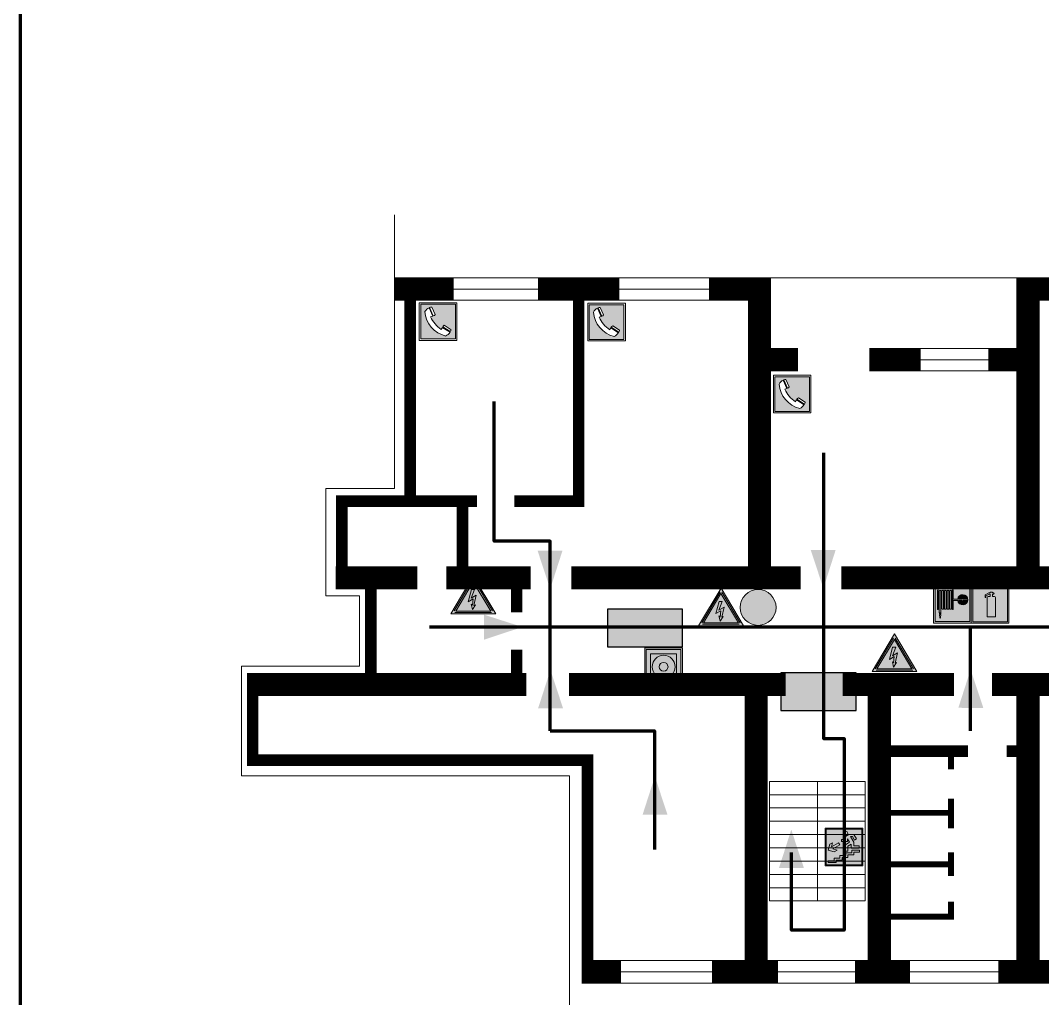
# Model space of a CAD drawing. Header units: millimetres. Extents: x 13810 to 67229, y 12374 to 21950.
# Drawn here: x 23687.5 to 23904.8, y 19193.1 to 19401 of the extents above; entities that cross this region are included whole.
import ezdxf

# ---------------------------------------------------------------- set-up
doc = ezdxf.new("R2010")
doc.units = ezdxf.units.MM
doc.layers.add('План_Штампы', color=7, linetype='Continuous')

# ---------------------------------------------------------------- blocks, each defined once
blk = doc.blocks.new('A$C7B4425F7')
at = {"true_color": 0xffffff}
blk.add_hatch(color=7, dxfattribs=at).paths.add_polyline_path([(0, 0), (-16, 0), (-16, -8), (0, -8)])
h = blk.add_hatch(color=126)
h.paths.add_polyline_path([(-0.2, -0.2), (-15.8, -0.2), (-15.8, -7.8), (-0.2, -7.8)])
h.paths.add_polyline_path([(-11.76, -2.03), (-11.76, -3.66), (-11.17, -3.66, -0.568275), (-11.17, -6.18), (-12.58, -6.18), (-12.58, -2.03)], flags=16)
h.paths.add_polyline_path([(-13.33, -4.12, -0.495768), (-13.59, -6.18), (-15.03, -6.18), (-15.03, -2.03), (-13.59, -2.03, -0.487973)], flags=16)
h.paths.add_polyline_path([(-10.25, -2.03), (-9.48, -2.03), (-9.48, -6.18), (-10.25, -6.18)], flags=16)
h.paths.add_polyline_path([(-13.84, -3.69), (-14.24, -3.69), (-14.24, -3.03), (-13.9, -3.03, -0.692621)], flags=0)
h.paths.add_polyline_path([(-9.15, -2.03), (-8.4, -2.03), (-8.04, -3.07), (-7.68, -2.03), (-6.93, -2.03), (-7.64, -4.1), (-6.93, -6.18), (-7.68, -6.18), (-8.04, -5.14), (-8.4, -6.18), (-9.15, -6.18), (-8.44, -4.1)], flags=16)
h.paths.add_polyline_path([(-11.76, -4.46), (-11.42, -4.46, -0.692621), (-11.36, -5.12), (-11.76, -5.12)], flags=0)
h.paths.add_polyline_path([(-13.9, -5.2), (-14.24, -5.2), (-14.24, -4.55), (-13.84, -4.55, -0.708038)], flags=0)
edge = h.paths.add_edge_path(flags=16)
edge.add_ellipse((-5.51, -4.08), major_axis=(0, 2.05), ratio=0.586184, start_angle=0, end_angle=360)
edge = h.paths.add_edge_path(flags=0)
edge.add_ellipse((-5.51, -4.08), major_axis=(0, 1.14), ratio=0.454828, start_angle=0, end_angle=360)
h.paths.add_polyline_path([(-4.13, -4.96, 0.377264), (-3.48, -4.52, 0.0555), (-3.16, -2.03), (-1.66, -2.03), (-1.66, -4.96), (-0.96, -4.96), (-0.96, -7.01), (-1.75, -7.01), (-1.75, -6.18), (-3.3, -6.18), (-3.3, -7.02), (-4.13, -7.02)], flags=16)
h.paths.add_polyline_path([(-2.73, -2.91), (-2.28, -2.91), (-2.28, -4.96), (-3.05, -4.96, 0.079136)], flags=0)
at = {"color": 126}
blk.add_lwpolyline([(-16, -8), (0, -8), (0, 0), (-16, 0)], close=True, dxfattribs=at)
blk = doc.blocks.new('A$C32E8229D')
at = {"true_color": 0xffffff}
blk.add_hatch(color=7, dxfattribs=at).paths.add_polyline_path([(0, 0), (0, -8), (16, -8), (16, 0)])
h = blk.add_hatch(color=126)
h.paths.add_polyline_path([(0.2, -0.2), (15.8, -0.2), (15.8, -7.8), (0.2, -7.8)])
h.paths.add_polyline_path([(13.49, -2.05), (12.08, -2.05), (11.37, -2.63, 0.162397), (11.29, -2.84), (11.29, -3.63), (10.35, -3.63), (10.35, -4.05), (11.68, -4.05), (11.68, -3.48), (12.26, -4.28), (11.29, -5.1), (11.29, -6.78), (11.85, -6.78), (11.85, -5.44), (12.8, -4.64), (12.8, -5.94), (14.46, -5.94), (14.46, -5.39), (13.45, -5.39), (13.45, -3.97), (12.46, -2.59), (13.15, -2.59), (13.69, -3.34), (14.18, -3)], flags=16)
h.paths.add_polyline_path([(10.74, -1.82, 1), (11.8, -1.82, 1)], flags=16)
h.paths.add_polyline_path([(9.39, -3.59), (5.99, -3.59), (6.56, -3.03), (5.91, -3.03), (5.1, -3.83), (5.91, -4.64), (6.56, -4.64), (5.99, -4.09), (9.39, -4.09)], flags=16)
h.paths.add_polyline_path([(4.29, -1.08), (1.72, -1.08), (1.72, -6.6), (4.29, -6.6)], flags=16)
at = {"color": 126}
blk.add_lwpolyline([(16, -8), (0, -8), (0, 0), (16, 0)], close=True, dxfattribs=at)
blk = doc.blocks.new('A$C3E6D3DDE')
at = {"lineweight": 5}
h = blk.add_hatch(color=40, dxfattribs=at)
h.paths.add_polyline_path([(24.1, 1.45), (16.46, -11.35), (31.74, -11.35)])
h.paths.add_polyline_path([(24.09, -0.46), (30.03, -10.41), (18.14, -10.41)], flags=16)
h.paths.add_polyline_path([(24.54, -3.08), (23.41, -6.02), (25.13, -5.01), (24.33, -8.5), (24.82, -8.27), (23.79, -9.86), (23.4, -8.04), (23.8, -8.43), (24.04, -6.29), (22.39, -7.25), (23.44, -3.08)], flags=0)
h = blk.add_hatch(color=256, dxfattribs=at)
h.paths.add_polyline_path([(24.37, 0.03, 0.567511), (23.82, 0.03), (17.59, -10.4, 0.582454), (17.86, -10.88), (30.32, -10.88, 0.582149), (30.6, -10.4)])
h.paths.add_polyline_path([(24.09, -0.46), (18.14, -10.41), (30.03, -10.41)], flags=16)
h.paths.add_polyline_path([(24.54, -3.08), (23.41, -6.02), (25.13, -5.01), (24.33, -8.5), (24.82, -8.27), (23.79, -9.86), (23.4, -8.04), (23.8, -8.43), (24.04, -6.29), (22.39, -7.25), (23.44, -3.08)], flags=0)
h = blk.add_hatch(color=40, dxfattribs=at)
h.paths.add_polyline_path([(24.09, -0.46), (18.14, -10.41), (30.03, -10.41)])
h.paths.add_polyline_path([(24.82, -8.27), (23.79, -9.86), (23.4, -8.04), (23.8, -8.43), (24.04, -6.29), (22.39, -7.25), (23.44, -3.08), (24.54, -3.08), (23.41, -6.02), (25.13, -5.01), (24.33, -8.5)], flags=16)
at = {"color": 40, "lineweight": 5}
for p, q in [((16.46, -11.35), (24.1, 1.45)), ((24.1, 1.45), (31.74, -11.35))]:
    blk.add_line(p, q, dxfattribs=at)
at = {"lineweight": 5}
for p, q in [((17.59, -10.4), (23.82, 0.03)), ((24.37, 0.03), (30.6, -10.4)), ((18.14, -10.41), (24.09, -0.46)), ((23.44, -3.08), (22.39, -7.25)), ((23.41, -6.02), (24.54, -3.08)), ((24.54, -3.08), (23.44, -3.08)), ((24.09, -0.46), (30.03, -10.41)), ((22.39, -7.25), (24.04, -6.29)), ((25.13, -5.01), (23.41, -6.02)), ((24.04, -6.29), (23.8, -8.43)), ((24.33, -8.5), (25.13, -5.01)), ((18.14, -10.41), (30.03, -10.41)), ((23.8, -8.43), (23.4, -8.04)), ((23.4, -8.04), (23.79, -9.86)), ((23.79, -9.86), (24.82, -8.27)), ((24.82, -8.27), (24.33, -8.5)), ((17.86, -10.88), (30.32, -10.88))]:
    blk.add_line(p, q, dxfattribs=at)
at = {"color": 50, "lineweight": 5}
blk.add_line((31.74, -11.35), (16.46, -11.35), dxfattribs=at)
blk = doc.blocks.new('A$C456E1F9C')
at = {"lineweight": 5}
h = blk.add_hatch(color=242, dxfattribs=at)
h.paths.add_polyline_path([(0.51, -1.47), (0.51, -13.26), (12.29, -13.26), (12.29, -1.47)])
h.paths.add_polyline_path([(5.42, -4.95, -0.254479), (4.78, -5.4), (3.52, -2.53, -0.209735), (4.23, -2.4)], flags=16)
h.paths.add_polyline_path([(8.53, -8.6), (10.87, -10.17), (10.54, -10.76), (8.03, -9.13, -0.192251)], flags=16)
h.paths.add_polyline_path([(4.61, -5.49, 0.005518), (3.87, -5.72, 0.128647), (7.49, -10.01, 0.00809), (7.83, -9.33), (10.47, -10.97, -0.16736), (8.99, -12.25, -0.327862), (1.95, -3.95, -0.166952), (3.36, -2.62)], flags=16)
at = {"color": 242, "lineweight": 5}
for p, q in [((0, -13.77), (0, -0.97)), ((12.8, -0.97), (0, -0.97)), ((4.61, -5.49), (3.36, -2.62)), ((3.52, -2.53), (4.78, -5.4)), ((4.23, -2.4), (5.42, -4.95)), ((12.8, -13.77), (12.8, -0.97)), ((7.83, -9.33), (10.47, -10.97)), ((8.03, -9.13), (10.54, -10.76)), ((10.81, -10.12), (8.53, -8.6)), ((10.54, -10.76), (10.8, -10.3)), ((10.8, -10.3), (10.81, -10.12)), ((0, -13.77), (12.8, -13.77))]:
    blk.add_line(p, q, dxfattribs=at)
blk.add_lwpolyline([(0.51, -1.47), (12.29, -1.47), (12.29, -13.26), (0.51, -13.26)], close=True, dxfattribs=at)
for centre, radius, start, end in [((4.59, -5.34), 2.99, 114.2845, 152.1974), ((4.02, -3.27), 0.891, 76.3284, 123.7092), ((11.12, -3.31), 9.19, 183.9915, 256.6009), ((14.98, -39.1), 35.17, 107.1487, 108.4135), ((13.86, -0.94), 11.08, 205.5536, 234.8762), ((4.68, -4.59), 0.824, 276.9621, 334.0723), ((-13.31, 0.8), 23.44, 332.5487, 334.4027), ((8.94, -9.5), 0.989, 114.4092, 157.9388), ((7.87, -9.46), 3, 291.9291, 329.9329)]:
    blk.add_arc(centre, radius, start, end, dxfattribs=at)
blk = doc.blocks.new('вниз 3')
at = {"lineweight": 0, "true_color": 0xffffff}
h = blk.add_hatch(color=7, dxfattribs=at)
h.dxf.hatch_style = 1
h.paths.add_polyline_path([(40997.5, -4475.69), (40997.25, -4475.28), (40995.76, -4476.15), (40995.97, -4475.23), (40995.39, -4475.56), (40995.05, -4476.83), (40996.33, -4477.17), (40996.91, -4476.83), (40996, -4476.55)], flags=0)
h.paths.add_polyline_path([(40999.81, -4473.95), (41000.22, -4473.95), (41000.64, -4474.67), (41001.03, -4474.43), (41000.46, -4473.49), (41000.42, -4473.49), (40999.43, -4473.49), (40998.68, -4473.92), (40998.68, -4474.57), (40997.88, -4474.57), (40997.88, -4475), (40999.14, -4475), (40999.14, -4474.43), (40999.14, -4474.38), (40999.59, -4475.15), (40998.72, -4475.67), (40998.72, -4477.06), (40999.24, -4477.06), (40999.24, -4475.96), (40999.95, -4475.56), (40999.95, -4476.43), (41001.61, -4476.43), (41001.61, -4475.88), (41000.47, -4475.88), (41000.47, -4475.12)], flags=0)
h.paths.add_polyline_path([(40999.2, -4473.24, 1), (40998.35, -4473.24, 1)], flags=0)
h.paths.add_polyline_path([(41000.46, -4477.26), (41001.69, -4477.26), (41001.69, -4476.84), (41000.03, -4476.84), (41000.03, -4477.39), (40998.78, -4477.39), (40998.78, -4477.95), (40997.53, -4477.95), (40997.53, -4478.5), (40996.29, -4478.5), (40996.29, -4479.06), (40995.05, -4479.06), (40995.05, -4479.48), (40995.29, -4479.48), (40996.72, -4479.48), (40996.72, -4478.92), (40997.97, -4478.92), (40997.97, -4478.36), (40999.2, -4478.36), (40999.2, -4477.81), (41000.46, -4477.81)], flags=0)
h.paths.add_polyline_path([(41002.37, -4472.17), (40994.37, -4472.17), (40994.37, -4480.17), (41002.37, -4480.17)])
h.paths.add_polyline_path([(41002.16, -4479.96), (40994.57, -4479.96), (40994.57, -4472.37), (41002.16, -4472.37)], flags=16)
h.paths.add_polyline_path([(41001.61, -4475.88), (41001.61, -4476.43), (40999.95, -4476.43), (40999.95, -4475.56), (40999.24, -4475.96), (40999.24, -4477.06), (40998.72, -4477.06), (40998.72, -4475.67), (40999.59, -4475.15), (40999.14, -4474.38), (40999.14, -4474.43), (40999.14, -4475), (40997.88, -4475), (40997.88, -4474.57), (40998.68, -4474.57), (40998.68, -4473.92), (40999.43, -4473.49), (41000.42, -4473.49), (41000.46, -4473.49), (41001.03, -4474.43), (41000.64, -4474.67), (41000.22, -4473.95), (40999.81, -4473.95), (41000.47, -4475.12), (41000.47, -4475.88)], flags=0)
h.paths.add_polyline_path([(41001.69, -4476.84), (41001.69, -4477.26), (41000.46, -4477.26), (41000.46, -4477.81), (40999.2, -4477.81), (40999.2, -4478.36), (40997.97, -4478.36), (40997.97, -4478.92), (40996.72, -4478.92), (40996.72, -4479.48), (40995.05, -4479.48), (40995.05, -4479.06), (40996.29, -4479.06), (40996.29, -4478.5), (40997.53, -4478.5), (40997.53, -4477.95), (40998.78, -4477.95), (40998.78, -4477.39), (41000.03, -4477.39), (41000.03, -4476.84)], flags=0)
h.paths.add_polyline_path([(40998.35, -4473.24, -1), (40999.2, -4473.24, -1)], flags=0)
h.paths.add_polyline_path([(40997.5, -4475.69), (40996, -4476.55), (40996.91, -4476.83), (40996.33, -4477.17), (40995.05, -4476.83), (40995.39, -4475.56), (40995.97, -4475.23), (40995.76, -4476.15), (40997.25, -4475.28)], flags=0)
at = {"lineweight": 0}
h = blk.add_hatch(color=126, dxfattribs=at)
h.dxf.hatch_style = 1
h.paths.add_polyline_path([(41002.16, -4472.37), (40994.57, -4472.37), (40994.57, -4479.96), (41002.16, -4479.96)])
h.paths.add_polyline_path([(40995.97, -4475.23), (40995.76, -4476.15), (40997.25, -4475.28), (40997.5, -4475.69), (40996, -4476.55), (40996.91, -4476.83), (40996.33, -4477.17), (40995.05, -4476.83), (40995.39, -4475.56)], flags=16)
h.paths.add_polyline_path([(40997.88, -4474.57), (40998.68, -4474.57), (40998.68, -4473.92), (40999.43, -4473.49), (41000.42, -4473.49), (41000.46, -4473.49), (41001.03, -4474.43), (41000.64, -4474.67), (41000.22, -4473.95), (40999.81, -4473.95), (41000.47, -4475.12), (41000.47, -4475.88), (41001.61, -4475.88), (41001.61, -4476.43), (40999.95, -4476.43), (40999.95, -4475.56), (40999.24, -4475.96), (40999.24, -4477.06), (40998.72, -4477.06), (40998.72, -4475.67), (40999.59, -4475.15), (40999.14, -4474.38), (40999.14, -4474.43), (40999.14, -4475), (40997.88, -4475)], flags=16)
h.paths.add_polyline_path([(40998.35, -4473.24, -1), (40999.2, -4473.24, -1)], flags=16)
h.paths.add_polyline_path([(40997.53, -4477.95), (40998.78, -4477.95), (40998.78, -4477.39), (41000.03, -4477.39), (41000.03, -4476.84), (41001.69, -4476.84), (41001.69, -4477.26), (41000.46, -4477.26), (41000.46, -4477.81), (40999.2, -4477.81), (40999.2, -4478.36), (40997.97, -4478.36), (40997.97, -4478.92), (40996.72, -4478.92), (40996.72, -4479.48), (40995.05, -4479.48), (40995.05, -4479.06), (40996.29, -4479.06), (40996.29, -4478.5), (40997.53, -4478.5)], flags=16)
at = {"lineweight": 0, "true_color": 0xffffff}
h = blk.add_hatch(color=7, dxfattribs=at)
h.dxf.hatch_style = 1
h.paths.add_polyline_path([(40999.2, -4473.24, 1), (40998.35, -4473.24, 1)])
h.paths.add_polyline_path([(40999.81, -4473.95), (41000.22, -4473.95), (41000.64, -4474.67), (41001.03, -4474.43), (41000.46, -4473.49), (41000.42, -4473.49), (40999.43, -4473.49), (40998.68, -4473.92), (40998.68, -4474.57), (40997.88, -4474.57), (40997.88, -4475), (40999.14, -4475), (40999.14, -4474.43), (40999.14, -4474.38), (40999.59, -4475.15), (40998.72, -4475.67), (40998.72, -4477.06), (40999.24, -4477.06), (40999.24, -4475.96), (40999.95, -4475.56), (40999.95, -4476.43), (41001.61, -4476.43), (41001.61, -4475.88), (41000.47, -4475.88), (41000.47, -4475.12)])
h.paths.add_polyline_path([(40999.2, -4477.81), (41000.46, -4477.81), (41000.46, -4477.26), (41001.69, -4477.26), (41001.69, -4476.84), (41000.03, -4476.84), (41000.03, -4477.39), (40998.78, -4477.39), (40998.78, -4477.95), (40997.53, -4477.95), (40997.53, -4478.5), (40996.29, -4478.5), (40996.29, -4479.06), (40995.05, -4479.06), (40995.05, -4479.48), (40995.29, -4479.48), (40996.72, -4479.48), (40996.72, -4478.92), (40997.97, -4478.92), (40997.97, -4478.36), (40999.2, -4478.36)])
h.paths.add_polyline_path([(40997.5, -4475.69), (40997.25, -4475.28), (40995.76, -4476.15), (40995.97, -4475.23), (40995.39, -4475.56), (40995.05, -4476.83), (40996.33, -4477.17), (40996.91, -4476.83), (40996, -4476.55)])
at = {"color": 126, "lineweight": 0}
for points in [[(40994.37, -4472.17), (41002.37, -4472.17), (41002.37, -4480.17), (40994.37, -4480.17)], [(40994.57, -4472.37), (41002.16, -4472.37), (41002.16, -4479.96), (40994.57, -4479.96)]]:
    blk.add_lwpolyline(points, close=True, dxfattribs=at)
for points in [[(40995.05, -4476.83), (40995.39, -4475.56), (40995.97, -4475.23), (40995.76, -4476.15), (40997.25, -4475.28), (40997.5, -4475.69), (40996, -4476.55), (40996.91, -4476.83), (40996.33, -4477.17), (40995.05, -4476.83)], [(40999.14, -4474.43), (40999.14, -4475), (40997.88, -4475), (40997.88, -4474.57), (40998.68, -4474.57), (40998.68, -4473.92), (40999.43, -4473.49), (41000.42, -4473.49), (41000.46, -4473.49), (41001.03, -4474.43), (41000.64, -4474.67), (41000.22, -4473.95), (40999.81, -4473.95), (41000.47, -4475.12), (41000.47, -4475.88), (41001.61, -4475.88), (41001.61, -4476.43), (40999.95, -4476.43), (40999.95, -4475.56), (40999.24, -4475.96), (40999.24, -4477.06), (40998.72, -4477.06), (40998.72, -4475.67), (40999.59, -4475.15), (40999.14, -4474.38), (40999.14, -4474.43)], [(40995.29, -4479.48), (40995.05, -4479.48), (40995.05, -4479.06), (40996.29, -4479.06), (40996.29, -4478.5), (40997.53, -4478.5), (40997.53, -4477.95), (40998.78, -4477.95), (40998.78, -4477.39), (41000.03, -4477.39), (41000.03, -4476.84), (41001.69, -4476.84), (41001.69, -4477.26), (41000.46, -4477.26), (41000.46, -4477.81), (40999.2, -4477.81), (40999.2, -4478.36), (40997.97, -4478.36), (40997.97, -4478.92), (40996.72, -4478.92), (40996.72, -4479.48), (40995.05, -4479.48)]]:
    blk.add_lwpolyline(points, dxfattribs=at)
blk.add_circle((40998.77, -4473.24), 0.426, dxfattribs=at)
blk = doc.blocks.new('A$C37112FD5')
at = {"true_color": 0xf5f5ff}
h = blk.add_hatch(color=7, dxfattribs=at)
h.dxf.hatch_style = 1
h.paths.add_polyline_path([(12.8, -7.4), (0, -7.4), (0, -20.2), (12.8, -20.2)])
h.paths.add_polyline_path([(12.29, -7.91), (12.29, -19.69), (0.51, -19.69), (0.51, -7.91)], flags=16)
h.paths.add_polyline_path([(4.98, -9.04, -0.42597), (5.17, -9.22), (5.17, -12.25), (5.17, -15.29, -0.432244), (4.98, -15.47), (4.83, -15.47, -0.42597), (4.64, -15.29), (4.64, -12.25), (4.64, -9.22, -0.432244), (4.83, -9.04)], flags=0)
h.paths.add_polyline_path([(4.28, -9.22), (4.28, -12.25), (4.28, -15.29, -0.432244), (4.09, -15.47), (3.94, -15.47, -0.42597), (3.75, -15.29), (3.75, -12.25), (3.75, -9.22, -0.432244), (3.94, -9.04), (4.09, -9.04, -0.42597)], flags=0)
h.paths.add_polyline_path([(5.72, -9.04), (5.87, -9.04, -0.42597), (6.06, -9.22), (6.06, -12.25), (6.06, -15.29, -0.432244), (5.87, -15.47), (5.72, -15.47, -0.42597), (5.53, -15.29), (5.53, -12.25), (5.53, -9.22, -0.432244)], flags=0)
h.paths.add_polyline_path([(6.42, -8.9), (6.5, -8.9, -0.42597), (6.69, -9.08), (6.69, -12.03), (8.21, -12.03, -15.824349), (8.21, -12.47), (6.69, -12.47), (6.69, -15.42, -0.432244), (6.5, -15.6), (6.42, -15.6)], flags=0)
h.paths.add_polyline_path([(3.39, -9.22), (3.39, -12.25), (3.39, -15.29, -0.432244), (3.2, -15.47), (3.05, -15.47, -0.42597), (2.85, -15.29), (2.85, -12.25), (2.85, -9.22, -0.432244), (3.05, -9.04), (3.2, -9.04, -0.42597)], flags=0)
h.paths.add_polyline_path([(2.5, -9.22), (2.5, -16.71), (1.96, -16.71), (1.96, -9.22, -0.432244), (2.15, -9.04), (2.31, -9.04, -0.42597)], flags=0)
h.paths.add_polyline_path([(1.61, -8.9), (1.61, -15.6), (1.57, -15.6, -0.42597), (1.37, -15.42), (1.37, -12.03), (1.37, -9.09, -0.432244), (1.57, -8.9)], flags=0)
h.paths.add_polyline_path([(9.76, -10.81), (9.76, -12.03), (8.49, -12.03, -0.336371)], flags=0)
h.paths.add_polyline_path([(8.49, -12.47), (9.76, -12.47), (9.76, -13.7, -0.336371)], flags=0)
h.paths.add_polyline_path([(10.11, -10.81, -0.336371), (11.38, -12.03), (10.11, -12.03)], flags=0)
h.paths.add_polyline_path([(10.11, -12.47), (11.38, -12.47, -0.336371), (10.11, -13.7)], flags=0)
h.paths.add_polyline_path([(2.5, -16.84), (2.5, -17.05), (1.97, -17.05), (1.97, -16.84)], flags=0)
h.paths.add_polyline_path([(2.5, -17.24, -0.033778), (2.24, -18.6, -0.033778), (1.97, -17.24)], flags=0)
h = blk.add_hatch(color=242)
h.dxf.hatch_style = 1
h.paths.add_polyline_path([(12.29, -7.91), (0.51, -7.91), (0.51, -19.69), (12.29, -19.69)])
h.paths.add_polyline_path([(6.42, -15.6), (6.42, -8.9), (6.5, -8.9, -0.42597), (6.69, -9.08), (6.69, -12.03), (8.21, -12.03, -15.824349), (8.21, -12.47), (6.69, -12.47), (6.69, -15.42, -0.432244), (6.5, -15.6)], flags=16)
h.paths.add_polyline_path([(5.87, -15.47), (5.72, -15.47, -0.42597), (5.53, -15.29), (5.53, -12.25), (5.53, -9.22, -0.432244), (5.72, -9.04), (5.87, -9.04, -0.42597), (6.06, -9.22), (6.06, -12.25), (6.06, -15.29, -0.432244)], flags=16)
h.paths.add_polyline_path([(4.98, -15.47), (4.83, -15.47, -0.42597), (4.64, -15.29), (4.64, -12.25), (4.64, -9.22, -0.432244), (4.83, -9.04), (4.98, -9.04, -0.42597), (5.17, -9.22), (5.17, -12.25), (5.17, -15.29, -0.432244)], flags=16)
h.paths.add_polyline_path([(4.09, -15.47), (3.94, -15.47, -0.42597), (3.75, -15.29), (3.75, -12.25), (3.75, -9.22, -0.432244), (3.94, -9.04), (4.09, -9.04, -0.42597), (4.28, -9.22), (4.28, -12.25), (4.28, -15.29, -0.432244)], flags=16)
h.paths.add_polyline_path([(3.2, -15.47), (3.05, -15.47, -0.42597), (2.85, -15.29), (2.85, -12.25), (2.85, -9.22, -0.432244), (3.05, -9.04), (3.2, -9.04, -0.42597), (3.39, -9.22), (3.39, -12.25), (3.39, -15.29, -0.432244)], flags=16)
h.paths.add_polyline_path([(2.5, -17.05), (1.97, -17.05), (1.97, -16.84), (2.5, -16.84)], flags=16)
h.paths.add_polyline_path([(2.5, -17.24, -0.033778), (2.24, -18.6, -0.033778), (1.97, -17.24)], flags=16)
h.paths.add_polyline_path([(2.5, -16.71), (1.96, -16.71), (1.96, -9.22, -0.432244), (2.15, -9.04), (2.31, -9.04, -0.42597), (2.5, -9.22)], flags=16)
h.paths.add_polyline_path([(1.61, -15.6), (1.57, -15.6, -0.42597), (1.37, -15.42), (1.37, -12.03), (1.37, -9.09, -0.432244), (1.57, -8.9), (1.61, -8.9)], flags=16)
h.paths.add_polyline_path([(8.49, -12.47), (9.76, -12.47), (9.76, -13.7, -0.336371)], flags=0)
h.paths.add_polyline_path([(10.11, -13.7), (10.11, -12.47), (11.38, -12.47, -0.336371)], flags=0)
h.paths.add_polyline_path([(8.49, -12.03, -0.336371), (9.76, -10.81), (9.76, -12.03)], flags=0)
h.paths.add_polyline_path([(10.11, -12.03), (10.11, -10.81, -0.336371), (11.38, -12.03)], flags=0)
h = blk.add_hatch(color=7, dxfattribs=at)
h.dxf.hatch_style = 1
h.paths.add_polyline_path([(1.61, -8.9), (1.57, -8.9, 0.432244), (1.37, -9.09), (1.37, -12.03), (1.37, -15.42, 0.42597), (1.57, -15.6), (1.61, -15.6)])
h.paths.add_polyline_path([(2.5, -9.22, 0.42597), (2.31, -9.04), (2.15, -9.04, 0.432244), (1.96, -9.22), (1.96, -16.71), (2.5, -16.71)])
h.paths.add_polyline_path([(2.5, -16.84), (1.97, -16.84), (1.97, -17.05), (2.5, -17.05)])
h.paths.add_polyline_path([(2.5, -17.24), (1.97, -17.24, 0.033778), (2.24, -18.6, 0.033778)])
h.paths.add_polyline_path([(3.39, -12.25), (3.39, -9.22, 0.42597), (3.2, -9.04), (3.05, -9.04, 0.432244), (2.85, -9.22), (2.85, -12.25), (2.85, -15.29, 0.42597), (3.05, -15.47), (3.2, -15.47, 0.432244), (3.39, -15.29)])
h.paths.add_polyline_path([(4.28, -12.25), (4.28, -9.22, 0.42597), (4.09, -9.04), (3.94, -9.04, 0.432244), (3.75, -9.22), (3.75, -12.25), (3.75, -15.29, 0.42597), (3.94, -15.47), (4.09, -15.47, 0.432244), (4.28, -15.29)])
h.paths.add_polyline_path([(5.17, -12.25), (5.17, -9.22, 0.42597), (4.98, -9.04), (4.83, -9.04, 0.432244), (4.64, -9.22), (4.64, -12.25), (4.64, -15.29, 0.42597), (4.83, -15.47), (4.98, -15.47, 0.432244), (5.17, -15.29)])
h.paths.add_polyline_path([(6.06, -12.25), (6.06, -9.22, 0.42597), (5.87, -9.04), (5.72, -9.04, 0.432244), (5.53, -9.22), (5.53, -12.25), (5.53, -15.29, 0.42597), (5.72, -15.47), (5.87, -15.47, 0.432244), (6.06, -15.29)])
h.paths.add_polyline_path([(6.69, -12.47), (8.21, -12.47, 15.824349), (8.21, -12.03), (6.69, -12.03), (6.69, -9.08, 0.42597), (6.5, -8.9), (6.42, -8.9), (6.42, -15.6), (6.5, -15.6, 0.432244), (6.69, -15.42)])
h.paths.add_polyline_path([(8.49, -12.47), (9.76, -12.47), (9.76, -13.7, -0.336371)], flags=16)
h.paths.add_polyline_path([(8.49, -12.03, -0.336371), (9.76, -10.81), (9.76, -12.03)], flags=16)
h.paths.add_polyline_path([(10.11, -12.47), (11.38, -12.47, -0.336371), (10.11, -13.7)], flags=16)
h.paths.add_polyline_path([(10.11, -12.03), (10.11, -10.81, -0.336371), (11.38, -12.03)], flags=16)
h = blk.add_hatch(color=242)
h.dxf.hatch_style = 1
h.paths.add_polyline_path([(9.76, -10.81, 0.336371), (8.49, -12.03), (9.76, -12.03)])
h.paths.add_polyline_path([(10.11, -10.81), (10.11, -12.03), (11.38, -12.03, 0.336371)])
h.paths.add_polyline_path([(11.38, -12.47), (10.11, -12.47), (10.11, -13.7, 0.336371)])
h.paths.add_polyline_path([(9.76, -12.47), (8.49, -12.47, 0.336371), (9.76, -13.7)])
at = {"color": 242, "lineweight": 5}
for p, q in [((0, -20.2), (0, -7.4)), ((0, -7.4), (12.8, -7.4)), ((1.37, -12.03), (1.37, -9.08)), ((1.57, -8.9), (1.61, -8.9)), ((1.61, -8.9), (1.61, -15.6)), ((1.96, -16.71), (1.96, -9.22)), ((2.15, -9.04), (2.31, -9.04)), ((2.5, -16.71), (2.5, -9.22)), ((2.85, -12.25), (2.85, -9.22)), ((3.05, -9.04), (3.2, -9.04)), ((3.39, -12.25), (3.39, -9.22)), ((3.75, -12.25), (3.75, -9.22)), ((3.94, -9.04), (4.09, -9.04)), ((4.28, -12.25), (4.28, -9.22)), ((4.64, -12.25), (4.64, -9.22)), ((4.83, -9.04), (4.98, -9.04)), ((5.17, -12.25), (5.17, -9.22)), ((5.53, -12.25), (5.53, -9.22)), ((5.72, -9.04), (5.87, -9.04)), ((6.06, -12.25), (6.06, -9.22)), ((6.42, -8.9), (6.42, -15.6)), ((6.5, -8.9), (6.42, -8.9)), ((6.69, -12.03), (6.69, -9.08)), ((12.8, -20.2), (12.8, -7.4)), ((1.37, -12.03), (1.37, -15.42)), ((2.85, -12.25), (2.85, -15.29)), ((3.39, -12.25), (3.39, -15.29)), ((3.75, -12.25), (3.75, -15.29)), ((4.28, -12.25), (4.28, -15.29)), ((4.64, -12.25), (4.64, -15.29)), ((5.17, -12.25), (5.17, -15.29)), ((5.53, -12.25), (5.53, -15.29)), ((6.06, -12.25), (6.06, -15.29)), ((8.21, -12.03), (6.69, -12.03)), ((8.21, -12.47), (6.69, -12.47)), ((6.69, -12.47), (6.69, -15.42)), ((9.76, -12.03), (8.49, -12.03)), ((9.76, -12.47), (8.49, -12.47)), ((9.76, -10.81), (9.76, -12.03)), ((9.76, -12.47), (9.76, -13.7)), ((10.11, -10.81), (10.11, -12.03)), ((11.38, -12.03), (10.11, -12.03)), ((11.38, -12.47), (10.11, -12.47)), ((10.11, -12.47), (10.11, -13.7)), ((1.57, -15.6), (1.61, -15.6)), ((1.96, -16.71), (2.5, -16.71)), ((1.97, -16.84), (2.5, -16.84)), ((1.97, -17.05), (1.97, -16.84)), ((2.5, -17.05), (1.97, -17.05)), ((1.97, -17.24), (2.5, -17.24)), ((2.5, -16.84), (2.5, -17.05)), ((3.05, -15.47), (3.2, -15.47)), ((3.94, -15.47), (4.09, -15.47)), ((4.83, -15.47), (4.98, -15.47)), ((5.72, -15.47), (5.87, -15.47)), ((6.42, -15.6), (6.5, -15.6)), ((0, -20.2), (12.8, -20.2))]:
    blk.add_line(p, q, dxfattribs=at)
blk.add_lwpolyline([(0.51, -7.91), (12.29, -7.91), (12.29, -19.69), (0.51, -19.69)], close=True, dxfattribs=at)
for centre, radius, start, end in [((1.56, -9.09), 0.182, 87.1027, 180.6071), ((2.15, -9.22), 0.182, 87.1027, 180.6071), ((2.32, -9.22), 0.182, 359.3929, 92.8973), ((3.04, -9.22), 0.182, 87.1027, 180.6071), ((3.21, -9.22), 0.182, 359.3929, 92.8973), ((3.93, -9.22), 0.182, 87.1027, 180.6071), ((4.1, -9.22), 0.182, 359.3929, 92.8973), ((4.82, -9.22), 0.182, 87.1027, 180.6071), ((4.99, -9.22), 0.182, 359.3929, 92.8973), ((5.71, -9.22), 0.182, 87.1027, 180.6071), ((5.88, -9.22), 0.182, 359.3929, 92.8973), ((6.51, -9.09), 0.182, 359.3929, 92.8973), ((9.93, -12.25), 1.74, 187.2319, 172.7681), ((9.93, -12.25), 1.46, 96.9927, 171.3585), ((9.93, -12.25), 1.46, 188.6415, 263.0073), ((9.93, -12.25), 1.46, 8.6415, 83.0073), ((9.93, -12.25), 1.46, 276.9927, 351.3585), ((1.56, -15.42), 0.182, 179.3929, 272.8973), ((12.17, -15.98), 10.27, 187.041, 194.7793), ((-7.7, -15.98), 10.27, 345.2207, 352.959), ((3.04, -15.29), 0.182, 179.3929, 272.8973), ((3.21, -15.29), 0.182, 267.1027, 0.6071), ((3.93, -15.29), 0.182, 179.3929, 272.8973), ((4.1, -15.29), 0.182, 267.1027, 0.6071), ((4.82, -15.29), 0.182, 179.3929, 272.8973), ((4.99, -15.29), 0.182, 267.1027, 0.6071), ((5.71, -15.29), 0.182, 179.3929, 272.8973), ((5.88, -15.29), 0.182, 267.1027, 0.6071), ((6.51, -15.42), 0.182, 267.1027, 0.6071)]:
    blk.add_arc(centre, radius, start, end, dxfattribs=at)
blk = doc.blocks.new('A$C3AD82952')
at = {"true_color": 0xf5f5ff}
h = blk.add_hatch(color=7, dxfattribs=at)
h.dxf.hatch_style = 1
h.paths.add_polyline_path([(8.21, 8.73, 0.414214), (7.89, 9.05), (7.22, 9.05), (7.22, 9.92), (7.59, 9.92, 1), (7.57, 10.36), (7.22, 10.36), (7.22, 10.6), (6.43, 10.6), (6.43, 10.36), (6.01, 10.36), (4.74, 9.59), (4.74, 8.69), (4.98, 8.73), (4.98, 9.26), (6.12, 9.91), (6.43, 9.91), (6.43, 9.05), (5.76, 9.05, 0.414214), (5.44, 8.73), (5.44, 2.2), (8.21, 2.2)], flags=0)
h.paths.add_polyline_path([(12.8, 12.8), (0, 12.8), (0, 0), (12.8, 0)])
h.paths.add_polyline_path([(0.51, 12.29), (12.29, 12.29), (12.29, 0.51), (0.51, 0.51)], flags=16)
h.paths.add_polyline_path([(4.74, 9.59), (6.01, 10.36), (6.43, 10.36), (6.43, 10.6), (7.22, 10.6), (7.22, 10.36), (7.59, 10.36, -0.94586), (7.59, 9.92), (7.22, 9.92), (7.22, 9.05), (7.89, 9.05, -0.414214), (8.21, 8.73), (8.21, 2.2), (5.44, 2.2), (5.44, 8.73, -0.414214), (5.76, 9.05), (6.43, 9.05), (6.43, 9.91), (6.12, 9.91), (4.98, 9.26), (4.98, 8.73), (4.74, 8.69)], flags=0)
h = blk.add_hatch(color=242)
h.dxf.hatch_style = 1
h.paths.add_polyline_path([(12.29, 12.29), (0.51, 12.29), (0.51, 0.51), (12.29, 0.51)])
h.paths.add_polyline_path([(4.74, 8.69), (4.74, 9.59), (6.01, 10.36), (6.43, 10.36), (6.43, 10.6), (7.22, 10.6), (7.22, 10.36), (7.59, 10.36, -0.94586), (7.59, 9.92), (7.22, 9.92), (7.22, 9.05), (7.89, 9.05, -0.414214), (8.21, 8.73), (8.21, 2.2), (5.44, 2.2), (5.44, 8.73, -0.414214), (5.76, 9.05), (6.43, 9.05), (6.43, 9.91), (6.12, 9.91), (4.98, 9.26), (4.98, 8.73)], flags=16)
h = blk.add_hatch(color=7, dxfattribs=at)
h.dxf.hatch_style = 1
h.paths.add_polyline_path([(8.21, 8.73, 0.414214), (7.89, 9.05), (7.22, 9.05), (7.22, 9.92), (7.59, 9.92, 1), (7.57, 10.36), (7.22, 10.36), (7.22, 10.6), (6.43, 10.6), (6.43, 10.36), (6.01, 10.36), (4.74, 9.59), (4.74, 8.69), (4.98, 8.73), (4.98, 9.26), (6.12, 9.91), (6.43, 9.91), (6.43, 9.05), (5.76, 9.05, 0.414214), (5.44, 8.73), (5.44, 2.2), (8.21, 2.2)])
at = {"color": 242, "lineweight": 5}
for p, q in [((0, 0), (0, 12.8)), ((0, 12.8), (12.8, 12.8)), ((7.22, 10.6), (6.43, 10.6)), ((6.43, 10.6), (6.43, 10.36)), ((7.22, 10.36), (7.22, 10.6)), ((12.8, 0), (12.8, 12.8)), ((6.01, 10.36), (4.74, 9.59)), ((4.74, 9.59), (4.74, 8.69)), ((4.74, 8.69), (4.98, 8.73)), ((4.98, 9.26), (6.12, 9.91)), ((4.98, 8.73), (4.98, 9.26)), ((5.44, 2.2), (5.44, 8.73)), ((5.76, 9.05), (6.43, 9.05)), ((6.01, 10.36), (6.43, 10.36)), ((6.12, 9.91), (6.43, 9.91)), ((6.43, 9.91), (6.43, 9.05)), ((7.59, 10.36), (7.22, 10.36)), ((7.22, 9.05), (7.22, 9.92)), ((7.59, 9.92), (7.22, 9.92)), ((7.89, 9.05), (7.22, 9.05)), ((8.21, 2.2), (8.21, 8.73)), ((0, 0), (12.8, 0)), ((5.44, 2.2), (8.21, 2.2))]:
    blk.add_line(p, q, dxfattribs=at)
blk.add_lwpolyline([(0.51, 12.29), (12.29, 12.29), (12.29, 0.51), (0.51, 0.51)], close=True, dxfattribs=at)
for centre, radius, start, end in [((5.76, 8.73), 0.32, 90, 180), ((7.58, 10.14), 0.223, 273.1875, 86.8125), ((7.89, 8.73), 0.32, 0, 90)]:
    blk.add_arc(centre, radius, start, end, dxfattribs=at)
blk = doc.blocks.new('A$C7B8C2D5B')
at = {"lineweight": 0}
h = blk.add_hatch(color=5, dxfattribs=at)
h.dxf.hatch_style = 1
h.paths.add_polyline_path([(1.397, -3.024, 1), (-2.112, -3.024, 1)])
at = {"color": 5, "lineweight": 0}
blk.add_circle((-0.358, -3.024), 1.755, dxfattribs=at)
blk = doc.blocks.new('A$C54414219')
at = {"true_color": 0xffffff}
h = blk.add_hatch(color=7, dxfattribs=at)
h.paths.add_polyline_path([(2.39, -9.45), (2.39, -18.3), (11.23, -18.3), (11.23, -9.45)], flags=0)
h.paths.add_polyline_path([(10.71, -13.87, -1), (2.92, -13.87, -1)], flags=0)
h.paths.add_polyline_path([(8.3, -13.87, -1), (5.33, -13.87, -1)], flags=0)
h.paths.add_polyline_path([(0.41, -7.47), (0.41, -20.27), (13.21, -20.27), (13.21, -7.47)])
h.paths.add_polyline_path([(0.92, -19.77), (12.71, -19.77), (12.71, -7.98), (0.92, -7.98)], flags=16)
h.paths.add_polyline_path([(11.23, -9.45), (11.23, -18.3), (2.39, -18.3), (2.39, -9.45)], flags=0)
at = {"lineweight": 5}
h = blk.add_hatch(color=242, dxfattribs=at)
h.paths.add_polyline_path([(12.71, -7.98), (0.92, -7.98), (0.92, -19.77), (12.71, -19.77)])
h.paths.add_polyline_path([(11.23, -18.3), (2.39, -18.3), (2.39, -9.45), (11.23, -9.45)], flags=16)
h.paths.add_polyline_path([(10.71, -13.87, -1), (2.92, -13.87, -1)], flags=0)
h.paths.add_polyline_path([(8.3, -13.87, -1), (5.33, -13.87, -1)], flags=0)
at = {"true_color": 0xffffff}
h = blk.add_hatch(color=7, dxfattribs=at)
h.paths.add_polyline_path([(2.39, -9.45), (2.39, -18.3), (11.23, -18.3), (11.23, -9.45)])
h.paths.add_polyline_path([(10.71, -13.87, -1), (2.92, -13.87, -1)], flags=16)
h.paths.add_polyline_path([(8.3, -13.87, -1), (5.33, -13.87, -1)], flags=0)
at = {"lineweight": 5}
h = blk.add_hatch(color=242, dxfattribs=at)
h.paths.add_polyline_path([(2.92, -13.87, 1), (10.71, -13.87, 1)])
h.paths.add_polyline_path([(8.3, -13.87, -1), (5.33, -13.87, -1)], flags=16)
at = {"color": 242, "lineweight": 5}
for p, q in [((0.41, -20.27), (0.41, -7.47)), ((0.41, -7.47), (13.21, -7.47)), ((0.41, -7.47), (13.21, -7.47)), ((13.21, -20.27), (13.21, -7.47)), ((0.41, -20.27), (13.21, -20.27))]:
    blk.add_line(p, q, dxfattribs=at)
for points in [[(0.92, -7.98), (12.71, -7.98), (12.71, -19.77), (0.92, -19.77)], [(2.39, -9.45), (11.23, -9.45), (11.23, -18.3), (2.39, -18.3)]]:
    blk.add_lwpolyline(points, close=True, dxfattribs=at)
for radius in [3.89, 1.49]:
    blk.add_circle((6.81, -13.87), radius, dxfattribs=at)

msp = doc.modelspace()

# ---------------------------------------------------------------- linework, layer by layer
at = {"color": 2, "lineweight": 100}
msp.add_lwpolyline([(23687.54, 19476.98), (24287.54, 19476.98), (24287.54, 19081.98), (23687.54, 19081.98)], close=True, dxfattribs=at)
at = {"lineweight": 0}
msp.add_lwpolyline([(23804.27, 19184.89), (23804.27, 19240.42), (23734.53, 19240.42), (23734.53, 19263.74), (23759.58, 19263.74), (23759.58, 19278.68), (23752.45, 19278.68), (23752.45, 19301.53), (23767.01, 19301.53), (23767.01, 19359.73)], dxfattribs=at)
at = {"color": 0, "lineweight": 100, "const_width": 4.94}
for points in [[(23767.05, 19343.94), (23779.63, 19343.94)], [(23797.53, 19343.94), (23814.84, 19343.94)], [(23833.9, 19343.94), (23844.63, 19343.94)], [(23839.6, 19343.94), (23844.63, 19343.94), (23844.63, 19281.85)], [(23901.71, 19343.94), (23912.87, 19343.94)], [(23906.78, 19343.94), (23901.71, 19343.94), (23901.71, 19281.85)], [(23844.63, 19328.91), (23852.83, 19328.91)], [(23878.87, 19328.91), (23867.99, 19328.91)], [(23901.71, 19328.91), (23893.25, 19328.91)], [(23843.92, 19259.86), (23843.92, 19198.75), (23843.92, 19224.36)], [(23870.08, 19259.86), (23870.08, 19198.75), (23870.08, 19224.36)], [(23901.71, 19259.86), (23901.71, 19198.75), (23901.71, 19224.36)], [(23815.2, 19198.75), (23806.82, 19198.75)], [(23848.53, 19198.75), (23834.54, 19198.75)], [(23876.64, 19198.75), (23864.9, 19198.75)], [(23912.09, 19198.75), (23895.39, 19198.75)]]:
    msp.add_lwpolyline(points, dxfattribs=at)
at = {"color": 0, "lineweight": 0}
for points in [[(23834.47, 19346.33), (23767.76, 19346.33)], [(23899.78, 19346.3), (23843.65, 19346.3)], [(23834.21, 19343.91), (23772.42, 19343.91)], [(23834.39, 19341.55), (23772.79, 19341.55)], [(23894.05, 19331.28), (23874.54, 19331.28)], [(23893.25, 19328.91), (23873.75, 19328.91)], [(23894.08, 19326.58), (23874.58, 19326.58)], [(24040.24, 19201.18), (23807.77, 19201.18)], [(24039.91, 19198.75), (23808.24, 19198.75)], [(24040.14, 19196.36), (23808.9, 19196.36)]]:
    msp.add_lwpolyline(points, dxfattribs=at)
for points, const_width in [([(23806.19, 19343.67), (23806.19, 19298.84), (23792.48, 19298.84)], 2.47), ([(23770.36, 19298.84), (23770.36, 19341.7)], 2.47), ([(23770.36, 19333.17), (23770.07, 19333.17)], 2.6), ([(23784.58, 19298.84), (23754.6, 19298.84)], 2.47), ([(23755.82, 19298.84), (23755.82, 19282.96)], 2.47), ([(23781.47, 19298.84), (23781.47, 19283.69)], 2.47), ([(23771.91, 19282.53), (23754.53, 19282.53)], 4.94), ([(23795.98, 19282.53), (23778.07, 19282.53)], 4.94), ([(23853.39, 19282.53), (23804.64, 19282.53)], 4.94), ([(23922.21, 19282.53), (23862.04, 19282.53)], 4.94), ([(23762.04, 19281.6), (23762.04, 19260.66), (23762.04, 19270.97), (23761.7, 19270.97)], 2.47), ([(23793.01, 19275.18), (23793.01, 19280.84)], 2.47), ([(23793.01, 19260.71), (23793.01, 19267.29)], 2.47), ([(23735.72, 19259.86), (23795.05, 19259.86)], 4.94), ([(23804.12, 19259.86), (23850.21, 19259.86)], 4.94), ([(23862.3, 19259.86), (23885.98, 19259.86)], 4.94), ([(23894.03, 19259.86), (23942.55, 19259.86)], 4.94), ([(23808.06, 19200.13), (23808.06, 19243.8), (23736.9, 19243.8), (23736.9, 19259.2), (23736.9, 19242.56)], 2.47), ([(23888.94, 19245.71), (23870.16, 19245.71)], 2.47), ([(23902.33, 19245.71), (23897.19, 19245.71)], 2.47)]:
    msp.add_lwpolyline(points, dxfattribs=dict(at, const_width=const_width))
at = {"color": 126, "lineweight": 100, "true_color": 0x008754}
for points in [[(23800.16, 19250.04), (23800.16, 19290.33), (23788.2, 19290.33), (23788.2, 19320)], [(23858.2, 19309.15), (23858.2, 19248.37), (23862.6, 19248.37), (23862.6, 19207.64), (23851.42, 19207.64), (23851.42, 19224.15)], [(24004.56, 19272.03), (23774.46, 19272.03)], [(23889.5, 19250), (23889.5, 19272.03)], [(23800.16, 19250.04), (23822.33, 19250.04), (23822.33, 19224.81)]]:
    msp.add_lwpolyline(points, dxfattribs=at)
at = {"color": 0, "lineweight": 0, "const_width": 1.24, "elevation": 1.24}
for points in [[(23885.31, 19245.46), (23885.31, 19241.81)], [(23885.31, 19235.61), (23885.31, 19229.25)], [(23885.31, 19232.56), (23870.54, 19232.56)], [(23885.31, 19224.16), (23885.31, 19219.15)], [(23885.31, 19221.61), (23870.8, 19221.61)], [(23885.31, 19213.72), (23885.31, 19210.5), (23871.13, 19210.5)]]:
    msp.add_lwpolyline(points, dxfattribs=at)
at = {"color": 0, "lineweight": 0}
for points in [[(23856.92, 19239.25), (23846.78, 19239.25), (23846.78, 19236.43), (23856.92, 19236.43)], [(23867.05, 19239.25), (23856.92, 19239.25), (23856.92, 19236.43), (23867.05, 19236.43)], [(23856.92, 19236.43), (23846.78, 19236.43), (23846.78, 19233.61), (23856.92, 19233.61)], [(23867.05, 19236.43), (23856.92, 19236.43), (23856.92, 19233.61), (23867.05, 19233.61)], [(23856.92, 19233.61), (23846.78, 19233.61), (23846.78, 19230.78), (23856.92, 19230.78)], [(23867.05, 19233.61), (23856.92, 19233.61), (23856.92, 19230.78), (23867.05, 19230.78)], [(23856.92, 19230.78), (23846.78, 19230.78), (23846.78, 19227.96), (23856.92, 19227.96)], [(23867.05, 19230.78), (23856.92, 19230.78), (23856.92, 19227.96), (23867.05, 19227.96)], [(23856.92, 19227.96), (23846.78, 19227.96), (23846.78, 19225.13), (23856.92, 19225.13)], [(23867.05, 19227.96), (23856.92, 19227.96), (23856.92, 19225.13), (23867.05, 19225.13)], [(23856.92, 19225.13), (23846.78, 19225.13), (23846.78, 19222.31), (23856.92, 19222.31)], [(23867.05, 19225.13), (23856.92, 19225.13), (23856.92, 19222.31), (23867.05, 19222.31)], [(23856.92, 19222.31), (23846.78, 19222.31), (23846.78, 19219.48), (23856.92, 19219.48)], [(23867.05, 19222.31), (23856.92, 19222.31), (23856.92, 19219.48), (23867.05, 19219.48)], [(23856.92, 19219.48), (23846.78, 19219.48), (23846.78, 19216.66), (23856.92, 19216.66)], [(23867.05, 19219.48), (23856.92, 19219.48), (23856.92, 19216.66), (23867.05, 19216.66)], [(23856.92, 19216.66), (23846.78, 19216.66), (23846.78, 19213.83), (23856.92, 19213.83)], [(23867.05, 19216.66), (23856.92, 19216.66), (23856.92, 19213.83), (23867.05, 19213.83)]]:
    msp.add_lwpolyline(points, close=True, dxfattribs=at)
at = {"layer": 'План_Штампы', "color": 126, "true_color": 0x008754}
for points in [[(23797.45, 19288.33), (23802.75, 19288.32), (23800.13, 19280.18)], [(23855.51, 19288.47), (23860.81, 19288.46), (23858.2, 19280.32)], [(23786.09, 19269.4), (23786.1, 19274.7), (23794.23, 19272.08)], [(23802.87, 19254.8), (23797.57, 19254.8), (23800.19, 19262.94)], [(23892.19, 19254.89), (23886.89, 19254.9), (23889.5, 19263.04)], [(23825.07, 19232.16), (23819.77, 19232.17), (23822.39, 19240.31)], [(23854.06, 19220.84), (23848.76, 19220.84), (23851.38, 19228.98)]]:
    msp.add_solid(points, dxfattribs=at)

# ---------------------------------------------------------------- block references
for name, p, xscale, yscale, zscale in [('A$C456E1F9C', (23772.3, 19341.61), 0.625, 0.625, 0.625), ('A$C456E1F9C', (23808.11, 19341.52), 0.625, 0.625, 0.625), ('A$C456E1F9C', (23847.57, 19326.21), 0.625, 0.625, 0.625), ('A$C3E6D3DDE', (23768.73, 19281.99), 0.625, 0.625, 0.625), ('A$C3E6D3DDE', (23821.38, 19279.46), 0.625, 0.625, 0.625), ('A$C7B8C2D5B', (23845.1, 19282.84), 2.177419353276491, 2.177419353276491, 2.177419353276491), ('A$C37112FD5', (23881.62, 19285.53), 0.6249984004534781, 0.6249984004534781, 0.6249984004534781), ('A$C3AD82952', (23889.62, 19272.9), 0.625, 0.625, 0.625), ('A$C3E6D3DDE', (23858.25, 19269.72), 0.625, 0.625, 0.625), ('A$C54414219', (23819.99, 19272.3), 0.625, 0.625, 0.625)]:
    msp.add_blockref(name, p, dxfattribs=dict(xscale=xscale, yscale=yscale, zscale=zscale))
at = {"color": 126, "true_color": 0x008754}
msp.add_blockref('вниз 3', (-17135.81, 23701.46), dxfattribs=at)
at = {"layer": 'План_Штампы', "color": 126, "true_color": 0x008754, "xscale": -1}
msp.add_blockref('A$C32E8229D', (23828.29, 19275.86), dxfattribs=at)
at = {"layer": 'План_Штампы'}
msp.add_blockref('A$C7B4425F7', (23865.15, 19262.35), dxfattribs=at)

doc.saveas('drawing.dxf')
